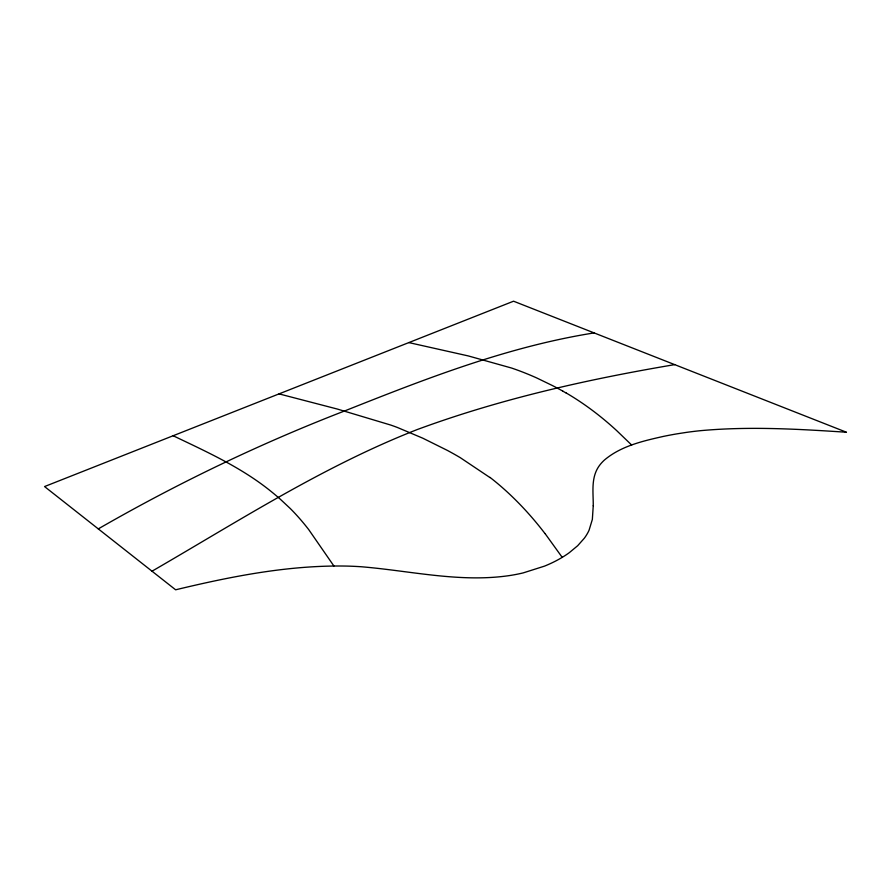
<?xml version="1.0" encoding="UTF-8"?>
<svg xmlns="http://www.w3.org/2000/svg" width="891" height="891" viewBox="0 0 891 891"><rect width="100%" height="100%" fill="white"/><g stroke="black" fill="none" stroke-linecap="round" stroke-linejoin="round"><path stroke-width="1.34" d="M152.016 571.198C238.699 521.046 323.6 466.171 417.211 429.562C500.386 398.867 587.392 379.343 674.687 364.631M98.277 528.886C177.677 483.2 260.428 443.395 345.908 410.45C426.499 378.419 508.037 346.577 594.13 332.911M408.846 342.59L468.298 355.932L511.423 367.994A304.566 194.561 54.1 0 1 536.738 377.962L552.398 385.547A295.055 188.446 54.1 0 1 562.811 391.116M279.061 393.889L337.266 409.036L390.57 425.007A313.855 181.207 60 0 1 397.364 427.457L422.835 438.216L447.405 450.423A404.492 233.531 60 0 1 460.202 457.618L489.994 477.576M173.155 435.744C207.146 452.004 241.996 467.764 271.432 491.721A282.536 133.873 67.6 0 1 280.219 499.127L290.254 508.505A168.332 79.678 67.6 0 1 308.72 529.599L333.891 565.985M562.811 391.138L566.275 393.109M631.641 445.021L616.772 430.698A225.211 143.83 54.1 0 0 566.286 393.031M545.036 533.531L562.21 557.365M490.017 477.409A212.916 122.936 60 0 1 545.002 533.575M593.25 505.765L592.348 519.442L589.04 530.312A100.393 57.96 0 0 1 584.34 538.209L577.691 545.704L569.327 552.654A118.392 68.351 0 0 1 544.479 566.141L523.184 572.902A107.265 61.925 0 0 1 509.485 575.575C459.867 582.881 410.439 570.775 361.133 566.743A193.147 111.509 0 0 0 347.067 566.086C289.085 564.939 231.749 576.31 175.627 589.797L44.55 486.564L513.561 301.203L846.45 432.235C797.879 429.039 748.986 426.21 700.404 430.687A213.896 123.493 0 0 0 686.326 432.402L677.026 433.839A236.705 136.657 0 0 0 663.272 436.434C642.656 441.067 620.815 446.09 604.332 460.124A65.533 37.834 0 0 0 598.039 467.597C591 479.068 593.35 493.001 593.25 505.765"/></g></svg>
